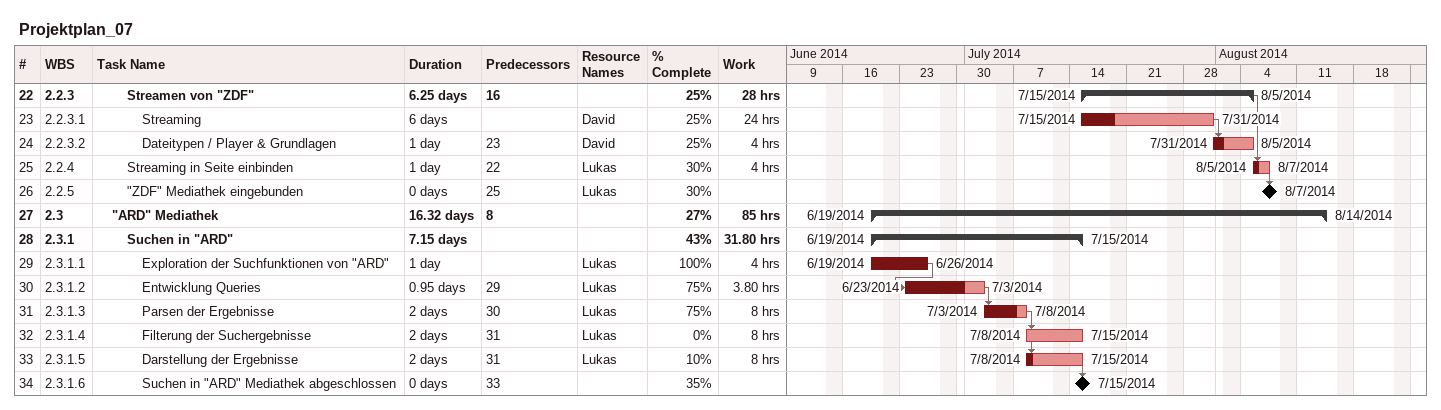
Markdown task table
Projektplan_07

| ID | WBS | Task | Duration | Start | Finish | Predecessors | Resources | % complete | Work (h) |
|---|---|---|---|---|---|---|---|---|---|
| 22 | 2.2.3 | **Streamen von "ZDF"** | 6.25d | 2014-07-15 | 2014-08-05 | 16 |  | 25 | 28 |
| 23 | 2.2.3.1 | Streaming | 6d | 2014-07-15 | 2014-07-31 |  | David | 25 | 24 |
| 24 | 2.2.3.2 | Dateitypen / Player & Grundlagen | 1d | 2014-07-31 | 2014-08-05 | 23 | David | 25 | 4 |
| 25 | 2.2.4 | Streaming in Seite einbinden | 1d | 2014-08-05 | 2014-08-07 | 22 | Lukas | 30 | 4 |
| 26 | 2.2.5 | "ZDF" Mediathek eingebunden | 0d | 2014-08-07 | 2014-08-07 | 25 | Lukas | 30 |  |
| 27 | 2.3 | **"ARD" Mediathek** | 16.32d | 2014-06-19 | 2014-08-14 | 8 |  | 27 | 85 |
| 28 | 2.3.1 | **Suchen in "ARD"** | 7.15d | 2014-06-19 | 2014-07-15 |  |  | 43 | 31.80 |
| 29 | 2.3.1.1 | Exploration der Suchfunktionen von "ARD" | 1d | 2014-06-19 | 2014-06-26 |  | Lukas | 100 | 4 |
| 30 | 2.3.1.2 | Entwicklung Queries | 0.95d | 2014-06-23 | 2014-07-03 | 29 | Lukas | 75 | 3.80 |
| 31 | 2.3.1.3 | Parsen der Ergebnisse | 2d | 2014-07-03 | 2014-07-08 | 30 | Lukas | 75 | 8 |
| 32 | 2.3.1.4 | Filterung der Suchergebnisse | 2d | 2014-07-08 | 2014-07-15 | 31 | Lukas | 0 | 8 |
| 33 | 2.3.1.5 | Darstellung der Ergebnisse | 2d | 2014-07-08 | 2014-07-15 | 31 | Lukas | 10 | 8 |
| 34 | 2.3.1.6 | Suchen in "ARD" Mediathek abgeschlossen | 0d | 2014-07-15 | 2014-07-15 | 33 |  | 35 |  |
